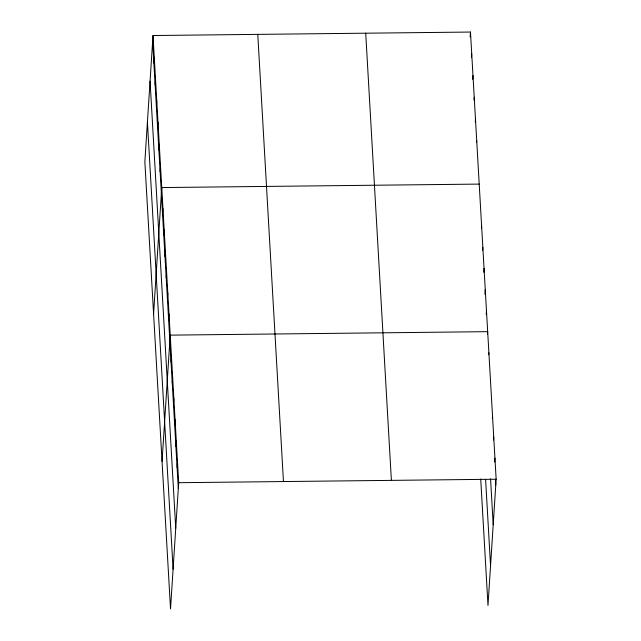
<?xml version="1.0" encoding="UTF-8"?>
<svg xmlns="http://www.w3.org/2000/svg" width="641" height="641" viewBox="0 0 641 641"><rect width="100%" height="100%" fill="white"/><g stroke="black" fill="none" stroke-linecap="round" stroke-linejoin="round"><path stroke-width="0.96" d="M153.015 35.527L144.85 161.772L170.522 608.95L178.687 482.705L153.015 35.527L470.478 32.05L496.15 479.228L487.985 605.473L480.726 478.987M153.888 63.098L154.265 57.249M155.13 84.82L155.507 78.963M156.38 106.542L156.757 100.685M157.622 128.264L158.006 122.407M158.872 149.986L159.248 144.129M160.122 171.7L160.498 165.851M153.584 313.81L161.748 187.565L479.204 184.095M162.574 214.503L162.958 208.645M163.784 235.584L164.168 229.726M164.993 256.664L165.378 250.815M166.203 277.745L166.588 271.896M167.413 298.826L167.798 292.977M168.623 319.915L169.008 314.058M162.053 461.384L170.218 335.139L487.673 331.661L487.489 334.586M171.051 362.077L171.427 356.22M172.261 383.158L172.637 377.301M173.471 404.239L173.847 398.382M174.681 425.32L175.057 419.462M175.89 446.4L176.267 440.543M177.1 467.481L177.477 461.624M470.157 36.93L470.478 32.05M471.472 57.674L471.72 53.772M472.721 79.396L472.97 75.494M474.028 100.14L474.22 97.208M475.277 121.862L475.462 118.93M476.583 142.606L476.712 140.651M481.495 228.204L481.623 226.257M482.649 250.262L482.833 247.338M483.795 272.321L484.043 268.419M484.941 294.379L485.253 289.5M486.215 314.483L486.463 310.581M488.762 354.697L488.883 352.742M492.392 417.94L492.52 415.985M493.538 439.998L493.73 437.066M494.684 462.057L494.94 458.147M178.687 482.705L496.15 479.228M495.437 479.34L495.765 485.085M490.557 478.819L493.201 524.811M485.606 479.508L490.549 565.747M365.715 33.196L391.387 480.381M257.778 34.382L283.45 481.559M152.638 41.385L178.31 488.562M150.066 81.111L175.738 528.288M147.422 122.038L173.094 569.224"/></g></svg>
